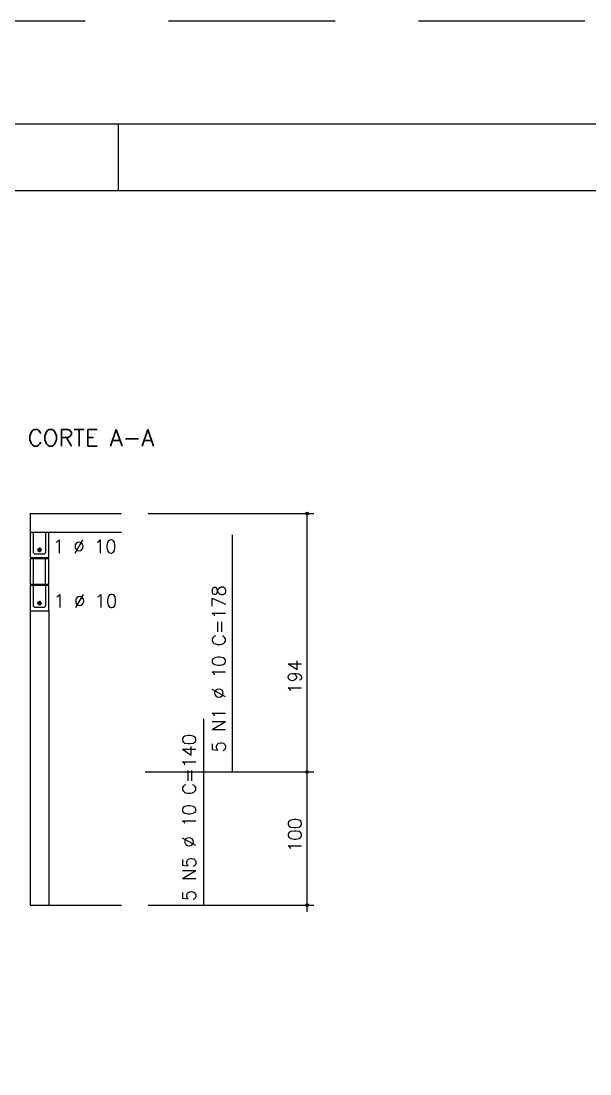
# Model space of a CAD drawing. Extents: x -1.9 to 86, y -1.6 to 60.9.
# Drawn here: x 32.59 to 41.12, y 45.14 to 60.95 of the extents above; entities that cross this region are included whole.
import ezdxf

# ---------------------------------------------------------------- set-up
doc = ezdxf.new("R2010")
doc.units = 0
doc.header["$MEASUREMENT"] = 0
doc.linetypes.add('HIDDEN', pattern=[0.375, 0.25, -0.125])
doc.layers.get('0').update_dxf_attribs({"linetype": 'CONTINUOUS'})
doc.layers.get('Defpoints').update_dxf_attribs({"linetype": 'CONTINUOUS'})
for name, color, linetype in [('ARQ_FOLHA', 7, 'CONTINUOUS'), ('PENA_02', 2, 'CONTINUOUS'), ('PENA_03', 3, 'CONTINUOUS'), ('PENA_05', 5, 'CONTINUOUS')]:
    doc.layers.add(name, color=color, linetype=linetype)
doc.styles.get("Standard").update_dxf_attribs({"font": 'ROMANS.SHX'})

# ---------------------------------------------------------------- blocks, each defined once
blk = doc.blocks.new('FOLHA A1 - 841 X 594')
at = {"layer": 'ARQ_FOLHA', "color": 1}
blk.add_line((-500.5, 584), (-500.5, 594), dxfattribs=at)
for points in [[(-841, 0), (0, 0), (0, 594), (-841, 594)], [(-816, 10), (-10, 10), (-10, 584), (-816, 584)]]:
    blk.add_lwpolyline(points, close=True, dxfattribs=at)
at = {"layer": 'Defpoints', "color": 8, "linetype": 'HIDDEN', "ltscale": 100}
blk.add_lwpolyline([(-860.5, 609.5), (-860.5, -15.5), (19.5, -15.5), (19.5, 609.5)], close=True, dxfattribs=at)
blk = doc.blocks.new('*U24')
blk.add_blockref('FOLHA A1 - 841 X 594', (0, 0))

msp = doc.modelspace()

# ---------------------------------------------------------------- linework, layer by layer
at = {"layer": 'PENA_02', "linetype": 'Continuous'}
for centre, radius in [((36.881, 53.553), 0.02), ((36.881, 53.553), 0.01), ((36.881, 49.673), 0.02), ((36.881, 49.673), 0.01), ((36.881, 47.673), 0.02), ((36.881, 47.673), 0.01)]:
    msp.add_circle(centre, radius, dxfattribs=at)
at = {"layer": 'PENA_03', "linetype": 'Continuous'}
for p, q in [((32.721, 53.553), (32.721, 52.893)), ((32.721, 53.553), (34.091, 53.553)), ((34.491, 53.553), (36.981, 53.553)), ((36.881, 47.572), (36.881, 53.553)), ((32.721, 53.273), (34.091, 53.273)), ((32.771, 52.493), (32.771, 52.873)), ((32.951, 52.493), (32.951, 52.873)), ((33.001, 52.473), (32.721, 52.473)), ((32.721, 52.473), (32.721, 52.093)), ((32.721, 52.093), (32.721, 47.673)), ((33.001, 52.093), (33.001, 47.673)), ((34.449, 49.673), (36.981, 49.673)), ((32.721, 47.673), (34.091, 47.673)), ((34.491, 47.673), (36.981, 47.673))]:
    msp.add_line(p, q, dxfattribs=at)
for points in [[(32.721, 52.893), (33.001, 52.893), (33.001, 53.273)], [(32.951, 53.273), (32.951, 52.963), (32.931, 52.943), (32.791, 52.943), (32.771, 52.963), (32.771, 53.273)], [(32.887, 53.008), (32.885, 53.018), (32.879, 53.026), (32.87, 53.031), (32.86, 53.032), (32.85, 53.029), (32.842, 53.022), (32.838, 53.013), (32.838, 53.002), (32.842, 52.993), (32.85, 52.986), (32.86, 52.983), (32.87, 52.984), (32.879, 52.989), (32.885, 52.997), (32.887, 53.008)], [(32.721, 52.493), (33.001, 52.493), (33.001, 52.873), (32.721, 52.873), (32.721, 52.493)], [(32.721, 52.093), (33.001, 52.093), (33.001, 52.473)], [(32.951, 52.473), (32.951, 52.163), (32.931, 52.143), (32.791, 52.143), (32.771, 52.163), (32.771, 52.473)], [(32.887, 52.208), (32.885, 52.218), (32.879, 52.226), (32.87, 52.231), (32.86, 52.232), (32.85, 52.229), (32.842, 52.222), (32.838, 52.213), (32.838, 52.202), (32.842, 52.193), (32.85, 52.186), (32.86, 52.183), (32.87, 52.184), (32.879, 52.189), (32.885, 52.197), (32.887, 52.208)]]:
    msp.add_lwpolyline(points, dxfattribs=at)
for centre in [(32.862, 53.008), (32.862, 52.208)]:
    msp.add_circle(centre, 0.025, dxfattribs=at)
for points in [[(32.887, 53.008), (32.842, 53.022), (32.838, 53.013)], [(32.887, 53.008), (32.838, 53.013), (32.838, 53.002)], [(32.887, 53.008), (32.838, 53.002), (32.842, 52.993)], [(32.887, 53.008), (32.85, 53.029), (32.839, 53.016)], [(32.887, 53.008), (32.839, 53.016), (32.839, 52.999)], [(32.887, 53.008), (32.839, 52.999), (32.85, 52.986)], [(32.887, 53.008), (32.85, 53.029), (32.842, 53.022)], [(32.887, 53.008), (32.842, 52.993), (32.85, 52.986)], [(32.887, 53.008), (32.867, 53.032), (32.85, 53.029)], [(32.887, 53.008), (32.86, 53.032), (32.85, 53.029)], [(32.887, 53.008), (32.85, 52.986), (32.867, 52.983)], [(32.887, 53.008), (32.85, 52.986), (32.86, 52.983)], [(32.887, 53.008), (32.87, 53.031), (32.86, 53.032)], [(32.887, 53.008), (32.86, 52.983), (32.87, 52.984)], [(32.887, 53.008), (32.881, 53.024), (32.867, 53.032)], [(32.887, 53.008), (32.867, 52.983), (32.881, 52.991)], [(32.887, 53.008), (32.879, 53.026), (32.87, 53.031)], [(32.887, 53.008), (32.87, 52.984), (32.879, 52.989)], [(32.887, 53.008), (32.885, 53.018), (32.879, 53.026)], [(32.887, 53.008), (32.879, 52.989), (32.885, 52.997)], [(32.887, 53.008), (32.881, 52.991), (32.887, 53.008)], [(32.887, 53.008), (32.885, 52.997), (32.887, 53.008)], [(32.887, 52.208), (32.842, 52.222), (32.838, 52.213)], [(32.887, 52.208), (32.838, 52.213), (32.838, 52.202)], [(32.887, 52.208), (32.838, 52.202), (32.842, 52.193)], [(32.887, 52.208), (32.85, 52.229), (32.839, 52.216)], [(32.887, 52.208), (32.839, 52.216), (32.839, 52.199)], [(32.887, 52.208), (32.839, 52.199), (32.85, 52.186)], [(32.887, 52.208), (32.85, 52.229), (32.842, 52.222)], [(32.887, 52.208), (32.842, 52.193), (32.85, 52.186)], [(32.887, 52.208), (32.867, 52.232), (32.85, 52.229)], [(32.887, 52.208), (32.86, 52.232), (32.85, 52.229)], [(32.887, 52.208), (32.85, 52.186), (32.867, 52.183)], [(32.887, 52.208), (32.85, 52.186), (32.86, 52.183)], [(32.887, 52.208), (32.87, 52.231), (32.86, 52.232)], [(32.887, 52.208), (32.86, 52.183), (32.87, 52.184)], [(32.887, 52.208), (32.881, 52.224), (32.867, 52.232)], [(32.887, 52.208), (32.867, 52.183), (32.881, 52.191)], [(32.887, 52.208), (32.879, 52.226), (32.87, 52.231)], [(32.887, 52.208), (32.87, 52.184), (32.879, 52.189)], [(32.887, 52.208), (32.885, 52.218), (32.879, 52.226)], [(32.887, 52.208), (32.879, 52.189), (32.885, 52.197)], [(32.887, 52.208), (32.881, 52.191), (32.887, 52.208)], [(32.887, 52.208), (32.885, 52.197), (32.887, 52.208)]]:
    msp.add_solid(points, dxfattribs=at)
at = {"layer": 'PENA_05', "linetype": 'Continuous'}
for p, q in [((35.757, 49.67), (35.757, 53.233)), ((35.331, 47.673), (35.331, 50.473))]:
    msp.add_line(p, q, dxfattribs=at)

# ---------------------------------------------------------------- block references
at = {"xscale": 0.0999999999999994, "yscale": 0.0999999999999994, "zscale": 0.0999999999999994}
msp.add_blockref('*U24', (84.1, -0.002), dxfattribs=at)

# ---------------------------------------------------------------- texts
at = {"layer": 'PENA_03', "linetype": 'Continuous'}
for p in [(33.061, 52.959), (33.071, 52.14)]:
    msp.add_text('1 %%c 10', height=0.2, dxfattribs=at).set_placement(p)
for s, p in [('5 N1 %%c 10 C=178', (35.655, 49.966)), ('194', (36.795, 50.844)), ('5 N5 %%c 10 C=140', (35.208, 47.733)), ('100', (36.797, 48.469))]:
    msp.add_text(s, height=0.2, rotation=90, dxfattribs=at).set_placement(p)
at = {"layer": 'PENA_05', "linetype": 'Continuous'}
msp.add_text('CORTE A-A', height=0.25, dxfattribs=at).set_placement((32.687, 54.566))

doc.saveas('drawing.dxf')
